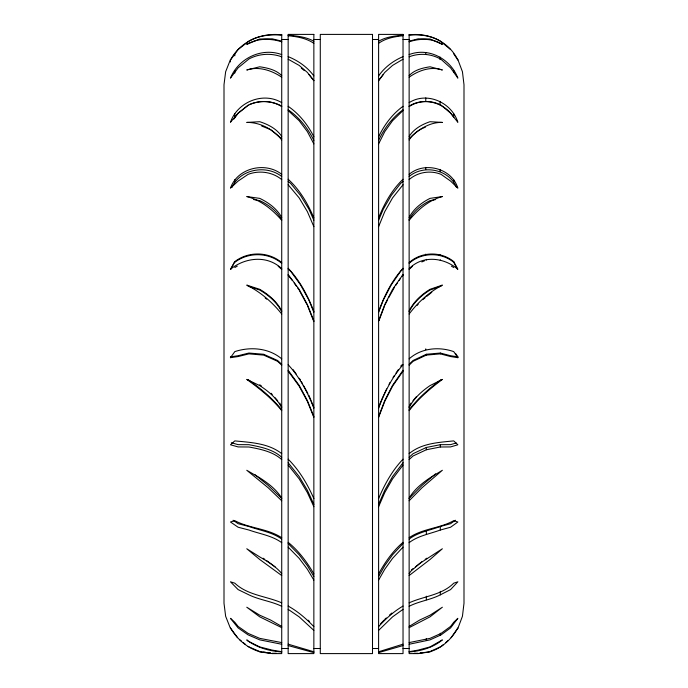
<?xml version="1.0" encoding="UTF-8"?>
<svg xmlns="http://www.w3.org/2000/svg" width="688" height="688" viewBox="0 0 688 688"><rect width="100%" height="100%" fill="white"/><g stroke="black" fill="none" stroke-linecap="round" stroke-linejoin="round"><path stroke-width="1.03" d="M378.606 320.892L384.764 304.586L392.556 289.381L403.03 274.521M378.985 320.617L384.764 305.309M457.864 628.428L462.439 616.285L463.996 603.256L463.996 84.744L462.439 71.715L457.864 59.572M378.606 311.509C384.265 295.926 391.833 280.601 403.03 268.277M378.606 312.24L383.345 300.002L391.291 284.806L400.691 271.192L403.03 268.999M378.606 416.541L384.764 400.554L392.556 385.357L403.03 370.264M378.606 417.392L384.764 401.396L392.556 386.2L403.03 371.107M381.539 399.866L386.673 388.866M378.606 407.348L381.186 400.794M378.606 408.199C384.394 392.599 391.954 377.239 403.03 364.743M230.463 59.572L225.647 71.715L224.004 84.744L224.004 603.256L225.647 616.285L230.463 628.428M378.606 226.644L384.764 211.629L392.556 197.912L403.03 184.737M378.606 217.993C384.196 203.734 391.928 189.888 403.03 179.233M378.606 220.246L383.345 209.066L391.291 195.383L400.691 183.369L403.03 181.434M378.606 504.356L384.764 490.26L392.556 476.552L403.03 462.723M378.606 506.712L384.764 492.591L392.556 478.891L403.03 465.036M378.606 498.611C384.609 484.343 392.28 470.377 403.03 459.18M409.136 310.959C413.548 301.757 421.469 294.602 430.043 289.313L442.367 285.099C429.269 292.056 418.029 302.204 409.136 314.012M409.136 311.698C413.617 302.539 421.426 295.298 430.043 290.035L441.094 286.174M378.606 143.895L384.764 131.632L392.556 120.735L403.03 110.536M409.136 406.814L411.037 403.073M409.136 407.666C413.712 398.464 421.658 391.291 430.043 385.59L442.367 379.423C430.172 388.531 418.45 398.533 409.136 410.65M281.727 102.65C263.143 91.418 237.308 101.979 230.463 122.283L238.117 113.159L248.101 105.195C258.619 99.923 271.777 100.31 281.727 106.588M233.843 119.101L238.117 113.288L248.101 105.367M281.727 174.331C265.43 161.345 237.394 167.786 230.463 188.142L238.117 181.073L248.101 174.365C259.221 170.082 272.577 171.957 281.727 179.594M231.908 187.489C239.974 168.981 266.419 164.406 281.727 176.515M378.606 136.817C384.231 124.975 392.366 114.01 403.03 106.305M378.606 140.361C384.222 128.484 392.332 117.493 403.03 109.788M385.254 304.363L387.688 299.607M388.66 297.706L394.577 287.094M389.055 384.317L390.01 382.494M409.136 217.494C413.548 208.903 421.529 202.616 430.043 198.376L442.367 196.544C428.873 200.156 417.822 209.694 409.136 220.306M409.136 219.739C413.608 211.19 421.477 204.809 430.043 200.604L435.624 199.589M281.727 54.601C261.603 47.137 238.349 58.437 230.463 78.131L238.117 67.837L248.927 58.979C258.929 53.587 271.115 52.916 281.727 56.82M281.727 262.618C268.724 251.541 248.497 251.068 234.814 261.595L230.463 269.257C245.289 257.295 267.408 254.913 281.727 268.698M230.944 269.12L234.814 261.595M378.606 576.475L384.764 565.648L392.556 554.777L403.03 543.563M378.606 580.104L384.764 569.243L392.556 558.372L403.03 547.123M409.136 498.138C414.047 489.624 422.036 483.251 430.043 477.799L442.367 470.274L421.925 487.835L409.136 500.769M378.606 573.887C384.996 562.199 392.874 550.985 403.03 542.333M409.136 136.405C413.78 128.957 421.916 124.416 430.043 121.707L442.367 122.421C429.45 122 417.891 129.843 409.136 138.701M409.136 139.948C412.963 134.186 418.751 129.456 425.347 127.228M395.634 285.511L397.303 283.043M398.98 280.575L400.089 278.924M393.054 377.42L394.233 375.691M395.987 373.085L398.343 369.611M451.104 637.707L457.864 627.998C451.706 638.894 442.246 648.027 430.043 651.717M230.463 61.954L230.463 60.002C240.207 41.486 261.397 32.336 281.727 34.873M281.727 365.165L277.582 361.312L263.633 355.103L248.927 353.873L238.117 356.547L230.463 357.683L234.814 351.611C250.466 346.442 268.931 347.982 281.727 358.869M230.463 60.002L238.117 49.545L248.927 41.099C258.851 35.415 270.496 34.271 281.727 35.165M378.606 80.728L384.764 72.421L392.556 65.42L403.03 59.194M409.136 573.525L411.037 570.997L421.925 561.683M378.606 75.921C384.601 67.269 393.381 60.69 403.03 56.648M378.606 80.41L383.345 74.424M409.136 409.799C418.175 398.197 429.217 388.273 441.094 379.638M412.963 400.794L416.231 396.864M409.136 498.413L421.925 485.496L435.667 473.791M380.627 623.706L383.999 620.155M378.606 630.389L392.556 616.869L403.03 609.327M416.937 305.549L418.192 304.242M378.606 626.656C385.762 618.779 393.794 611.408 403.03 606.076M409.136 75.637C414.443 69.866 422.587 67.914 430.043 66.788L442.367 69.987C431.015 66.022 418.545 70.468 409.136 77.202M409.136 364.33L413.075 360.486L426.336 354.268L440.311 353.039L450.58 355.722L457.864 356.857L457.864 357.683L450.58 356.547L440.311 353.873L426.336 355.103L413.075 361.312L409.136 365.165M409.136 358.869C421.073 348.102 438.832 346.382 453.727 351.611L457.864 357.683M409.136 268.698C422.544 254.964 443.932 257.278 457.864 269.257L453.727 261.595C440.888 251.06 421.28 251.593 409.136 262.618M401.758 276.456L403.03 275.243M409.136 269.412L412.482 266.239M400.691 366.136L402.446 364.459M409.136 263.332C421.28 252.307 440.888 251.774 453.727 262.3L457.4 269.12M409.136 453.667C421.503 443.287 438.437 442.444 453.727 440.896L457.864 444.775L450.58 446.925L440.311 446.994L426.336 449.763L413.075 455.963L409.136 459.567M409.136 457.253L413.075 453.676L426.336 447.467L440.311 444.697L450.58 444.637L456.204 442.969M384.764 619.338L386.321 617.944M389.442 615.158L391.773 613.06M411.398 569.956L412.903 568.658M409.136 575.546L430.043 559.49L442.367 548.766L419.714 563.455L415.328 566.955M443.468 644.518L441.094 646.539L430.043 651.545M445.841 642.497L448.206 640.476M409.136 179.594C417.676 172.052 430.516 170.031 441.094 174.365L450.58 181.073L457.864 188.142C451.827 168.285 424.677 161.104 409.136 174.331M422.742 299.71L425.175 297.689M426.801 296.339L431.78 292.262M409.136 176.515C423.662 164.217 449.316 169.377 456.479 187.489M409.136 626.441L419.714 620.034L430.043 615.192L442.367 607.22L430.043 616.835L409.136 627.654M409.136 537.732C422.432 528.504 439.856 528.436 453.727 520.687L457.864 521.994L450.58 527.232L440.311 530.027C429.819 533.922 418.175 535.703 409.136 542.651M409.136 539.091C418.184 532.151 429.837 530.405 440.311 526.501L450.58 523.697L455.379 520.248M425.175 559.37L426.801 558.209M409.136 106.588C418.485 100.345 431.161 99.898 441.094 105.195L450.58 113.159L457.864 122.283C451.844 102.598 427.059 91.186 409.136 102.65M409.136 106.098C424.014 96.819 444.508 102.495 453.727 117.209L453.727 113.769M378.606 43.327C385.684 38.227 394.542 36.61 403.03 35.733M378.606 41.263C385.934 36.877 394.714 35.982 403.03 35.122M234.814 267.52L237.291 266.118M234.814 262.3C248.497 251.782 268.724 252.255 281.727 263.332M409.136 602.834C423.834 596.143 441.851 595.163 453.727 583.183L457.864 581.799L450.58 589.599L440.311 594.853C430.37 599.945 419.035 601.2 409.136 606.291M409.136 642.592L430.043 638.352L441.094 633.381L450.58 626.424L453.727 622.27L457.864 618.323L450.58 627.92L441.094 634.861L430.043 639.866L409.136 644.26M409.136 41.142L418.192 38.829L430.043 39.01L442.367 44.376C432.546 38.184 419.929 38.184 409.136 41.813M421.813 261.947L424.522 260.821M409.136 56.82C419.482 52.778 431.522 53.698 441.094 59.4L450.58 67.837L457.864 78.131C450.778 59.039 428.65 46.973 409.136 54.601M249.219 104.774C259.557 100.061 271.855 100.637 281.727 106.098M378.606 652.637L403.03 645.559M378.606 651.76L403.03 644.166M409.136 651.708L418.192 650.1L430.043 646.918L442.367 639.9C433.07 647.614 421.022 651.054 409.136 651.992M430.043 651.889L418.192 653.6L409.136 653.6L409.136 34.4M429.192 651.837L420.084 653.067M420.222 652.86L422.26 652.594M409.136 35.165C419.843 34.262 430.963 35.449 440.311 41.099L450.58 49.545M409.136 34.873C428.736 32.396 449.101 41.736 457.864 60.002L453.727 53.879M272.207 653.308L276.378 653.256M281.727 39.491L288.152 39.491M313.857 39.491L320.281 39.491M372.5 39.491L378.606 39.491M403.03 39.491L409.136 39.491M281.727 648.509L288.152 648.509M313.857 648.509L320.281 648.509M372.5 648.509L378.606 648.509M403.03 648.509L409.136 648.509M414.219 653.256L418.192 653.308M288.152 35.122C296.881 35.991 306.065 36.842 313.857 41.263M288.152 35.733C297.053 36.619 306.315 38.184 313.857 43.327M281.727 651.992C269.326 651.037 256.641 647.718 246.768 639.9L248.101 641.156L259.729 646.918L272.207 650.1L281.727 651.708M263.633 652.069L265.534 652.301M267.443 652.542L270.298 652.886M270.212 653.067L260.632 651.837M259.729 651.889L272.207 653.6L281.727 653.6L281.727 34.4M253.58 199.546L259.729 200.604C268.604 204.757 276.929 211.044 281.727 219.739M288.152 644.166L313.857 651.76M281.727 644.26L259.729 639.866L248.101 634.861L238.117 627.92L230.463 618.323L234.814 622.27L238.117 626.424L248.101 633.381L259.729 638.352L281.727 642.592M288.152 645.559L313.857 652.637M281.727 41.813C270.35 38.193 257.209 38.15 246.768 44.376L259.729 39.01L272.207 38.829L281.727 41.142M231.331 442.728L238.117 444.637L248.927 444.697C260.417 446.882 272.792 449.187 281.727 457.253M248.101 286.174L259.729 290.035C268.673 295.238 276.929 302.393 281.727 311.698M288.152 56.648C298.171 60.647 307.441 67.14 313.857 75.921M288.152 59.194L299.177 65.42L307.373 72.421L313.857 80.728M261.707 126.024L270.599 129.654L281.727 138.701M259.729 651.545L248.101 646.539M259.729 651.717C247.13 648.113 237.05 639.1 230.463 627.998L237.566 637.707M288.152 606.076C297.792 611.357 306.272 618.727 313.857 626.656M281.727 606.291C271.27 601.183 259.428 599.953 248.927 594.853L238.117 589.599L230.463 581.799L234.814 583.183C247.534 595.275 266.265 596.118 281.727 602.834M288.152 609.327L299.177 616.869L313.857 630.389M281.727 627.654L259.729 616.835L246.768 607.22L259.729 615.192L270.599 620.034L281.727 626.441M451.371 266.118L453.727 267.52M288.152 106.305C299.228 113.898 307.871 124.838 313.857 136.817M288.152 109.788C299.263 117.373 307.889 128.346 313.857 140.361M288.152 110.536L299.177 120.735L307.373 131.632L313.857 143.895M281.727 77.202C271.691 70.391 258.671 66.048 246.768 69.987L259.729 66.788C267.503 67.931 276.026 69.772 281.727 75.637M275.217 566.955L266.557 560.522M263.143 558.209L264.854 559.37M288.152 542.333C298.738 550.89 307.08 562.113 313.857 573.887M233.069 520.248L238.117 523.697L248.927 526.501C259.935 530.422 272.095 532.099 281.727 539.091M288.152 543.563L299.177 554.777L307.373 565.648L313.857 576.475M281.727 542.651C272.104 535.642 259.952 533.94 248.927 530.027L238.117 527.232L230.463 521.994L234.814 520.687C249.486 528.461 267.606 528.461 281.727 537.732M288.152 547.123L299.177 558.372L307.373 569.243L313.857 580.104M259.729 384.747L261.397 385.959M248.101 379.638C260.511 388.221 272.138 398.111 281.727 409.799M288.152 179.233C299.71 189.75 307.923 203.605 313.857 217.993M288.152 181.434L290.62 183.369L300.501 195.383L308.869 209.066L313.857 220.246M254.629 474.436L268.268 485.496L281.727 498.413M265.164 297.93L266.72 299.16M288.152 184.737L299.177 197.912L307.373 211.629L313.857 226.644M239.785 639.806L241.445 641.147M243.113 642.497L245.607 644.518M281.727 575.546L259.729 559.49L246.768 548.766L259.729 556.919C267.589 561.546 275.862 566.379 281.727 573.525M288.152 459.18C299.357 470.257 307.502 484.24 313.857 498.611M301.353 68.138L304.363 70.649M288.152 462.723L299.177 476.552L307.373 490.26L313.857 504.356M281.727 459.567C272.775 451.509 260.442 449.152 248.927 446.994L238.117 446.925L230.463 444.775L234.814 440.896C250.845 442.47 268.509 443.192 281.727 453.667M288.152 465.036L299.177 478.891L307.373 492.591L313.857 506.712M288.152 268.277C299.822 280.455 307.863 295.814 313.857 311.509M288.152 268.999L290.62 271.192L300.501 284.806L308.869 300.002L313.857 312.24M278.201 266.239L281.727 269.412M288.152 274.521L299.177 289.381L307.373 304.586L313.857 320.892M288.152 275.243L292.417 280.575M288.152 364.743C299.701 377.101 307.725 392.495 313.857 408.199M281.727 364.33L277.582 360.486L263.633 354.268L248.927 353.039L238.117 355.722L230.463 356.857L230.463 357.683M288.152 370.264L299.177 385.357L307.373 400.554L313.857 416.541M288.152 371.107L299.177 386.2L307.373 401.396L313.857 417.392M308.181 620.155L309.6 621.582M281.727 500.769L268.268 487.835L246.768 470.274L259.729 477.799C268.071 483.217 276.481 489.521 281.727 498.138M308.869 74.424L313.857 80.41M281.727 220.306C272.465 209.539 260.752 200.079 246.768 196.544L259.729 198.376C268.552 202.564 276.997 208.756 281.727 217.494M274.951 397.655L277.703 400.794M271.132 393.261L272.207 394.516M281.727 410.65C271.837 398.438 259.522 388.488 246.768 379.423L259.729 385.59C268.44 391.24 276.834 398.335 281.727 407.666M281.727 314.012C272.267 302.075 260.391 291.979 246.768 285.099L259.729 289.313C268.621 294.541 277.006 301.619 281.727 310.959M294.18 283.043L296.519 286.337M293.088 369.611L296.175 373.954M299.263 378.288L300.501 380.025M297.577 287.842L298.644 289.356M281.727 136.405C276.731 128.819 268.157 124.399 259.729 121.707L246.768 122.421C260.193 122.223 273.592 129.456 281.727 139.948M455.499 353.383L457.864 356.857M301.353 381.582L302.35 383.405M303.356 385.228L307.871 393.424M299.177 290.104L306.891 304.414M279.724 403.073L281.727 406.814M311.526 401.732L313.857 407.348M308.869 395.247L311.139 400.794M307.373 305.309L313.857 321.623M453.727 70.434L453.727 72.18M453.727 179.637L453.727 181.821M453.727 261.595L453.727 262.3M440.311 259.789L440.311 260.503M440.311 353.039L440.311 353.873M440.311 444.697L440.311 446.994M440.311 526.501L440.311 530.027M440.311 591.319L440.311 594.853M440.311 633.175L440.311 635.127M440.036 57.018L440.036 59.641M440.036 101.334L440.036 104.774M440.036 169.394L440.036 171.587M440.036 254.56L440.036 255.265M426.336 259.359L426.336 260.073M426.336 354.268L426.336 355.103M426.336 447.467L426.336 449.763M426.336 530.534L426.336 534.06M426.336 596.221L426.336 599.764M426.336 638.473L426.336 640.425M425.769 52.52L425.769 54.266M425.769 97.902L425.769 101.351M425.769 167.373L425.769 169.558M425.769 254.139L425.769 254.844M425.769 348.859L425.769 349.693M234.814 53.879L234.814 55.823M234.814 70.434L234.814 73.057M234.814 113.769L234.814 117.209M234.814 179.637L234.814 181.821M313.857 34.4L288.152 34.4L288.152 653.6L313.857 653.6L313.857 34.4M372.5 34.4L320.281 34.4L320.281 653.6L372.5 653.6L372.5 34.4M403.03 34.4L378.606 34.4L378.606 653.6L403.03 653.6L403.03 34.4"/></g></svg>
